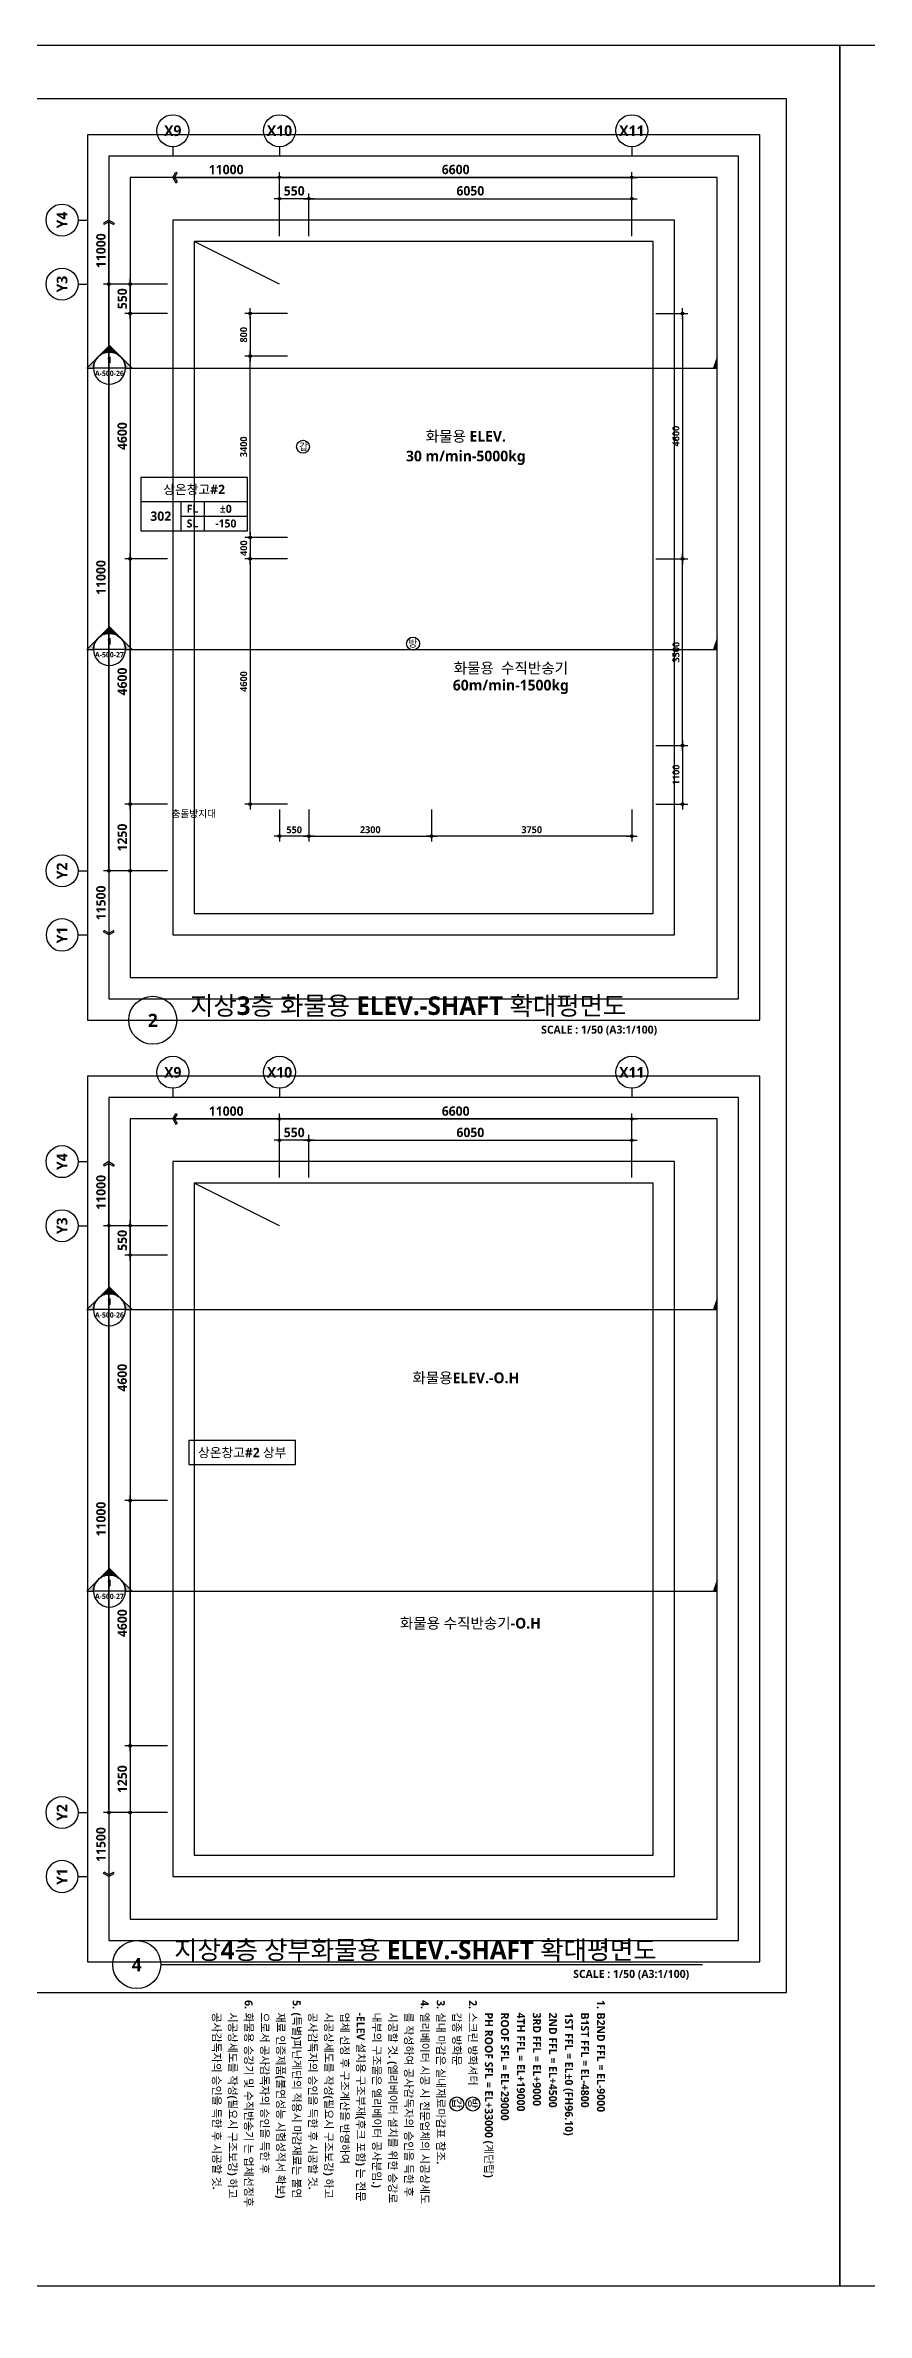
# Model space of a CAD drawing. Header units: millimetres. Extents: x -12482 to 126000, y 0 to 220200.
# Drawn here: x 14812 to 30200, y 177700 to 220200 of the extents above; entities that cross this region are included whole.
import ezdxf
from ezdxf.enums import TextEntityAlignment as Align

# ---------------------------------------------------------------- set-up
doc = ezdxf.new("R2010")
doc.units = ezdxf.units.MM
doc.header["$LTSCALE"] = 60
doc.linetypes.add('CEN', pattern=[62, 60, -1, 0, -1])
doc.layers.get('Defpoints').update_dxf_attribs({"color": 153})
for name, color, linetype in [('A-ANNO-DIM', 4, 'Continuous'), ('A-ANNO-GRA1', 7, 'Continuous'), ('A-ANNO-LEAD', 4, 'Continuous'), ('A-ANNO-NOTE', 7, 'Continuous'), ('A-ANNO-SYMB', 7, 'Continuous'), ('A-ANNO-TEXT1', 7, 'Continuous'), ('A-ANNO-TEXT2', 3, 'Continuous'), ('A-ANNO-TITL', 7, 'Continuous'), ('A-ST-AXIS-BUB', 7, 'Continuous'), ('A-ST-AXIS-DIM', 7, 'Continuous'), ('AA-MKXS', 3, 'Continuous'), ('AA-MKXX', 3, 'Continuous'), ('AA-XXXX-TXT1', 2, 'Continuous')]:
    doc.layers.add(name, color=color, linetype=linetype)
for name, color, linetype, plot in [('Defpoint', 161, 'Continuous', False), ('G(그리드1)', 185, 'Continuous', False), ('G(그리드2)', 235, 'Continuous', False)]:
    doc.layers.add(name, color=color, linetype=linetype, plot=plot)
doc.styles.add('2020음성 1차', font='NanumGothicBold.ttf')
doc.styles.add('SAMOO', font='romans.shx', dxfattribs={"bigfont": 'whgtxt.shx'})
doc.styles.add('SH_나눔', font='')
doc.styles.add('SH_대대리576', font='')
doc.styles.add('SH_진천_나눔', font='')
doc.styles.get('SH_나눔').set_extended_font_data('NanumGothic', bold=True)
doc.styles.get('SH_대대리576').set_extended_font_data('NanumGothic', bold=True)
doc.styles.get('SH_진천_나눔').set_extended_font_data('NanumGothic', bold=True)
doc.dimstyles.new('SHP 50', dxfattribs={"dimscale": 50, "dimtxt": 3.5, "dimasz": 1, "dimexe": 2, "dimexo": 2, "dimgap": 1, "dimtad": 1, "dimdec": 0, "dimzin": 0, "dimdsep": 46, "dimtxsty": 'SH_진천_나눔', "dimblk": 'DIMDOT', "dimcen": 0.09, "dimclrd": 256, "dimclre": 256, "dimclrt": 3, "dimadec": 0, "dimazin": 1, "dimtfac": 1, "dimtdec": 0, "dimtix": 1, "dimtmove": 2, "dimatfit": 0, "dimldrblk": 'DIMDOT', "dimfxl": 1, "dimtolj": 1, "dimtzin": 0, "dimlwd": -1, "dimlwe": -1, "dimarcsym": 0})
doc.dimstyles.new('SHP 50내부', dxfattribs={"dimscale": 50, "dimtxt": 2.6, "dimasz": 1, "dimexe": 2, "dimexo": 2, "dimgap": 1, "dimtad": 1, "dimdec": 0, "dimzin": 0, "dimdsep": 46, "dimtxsty": '2020음성 1차', "dimblk": 'DIMDOT', "dimcen": 0.09, "dimclrd": 256, "dimclre": 256, "dimclrt": 3, "dimadec": 0, "dimazin": 1, "dimtfac": 1, "dimtdec": 0, "dimtix": 1, "dimtmove": 2, "dimatfit": 0, "dimldrblk": 'DIMDOT', "dimfxl": 1, "dimtolj": 1, "dimtzin": 0, "dimlwd": -1, "dimlwe": -1, "dimarcsym": 0})

# ---------------------------------------------------------------- blocks, each defined once
blk = doc.blocks.new('*U13436')
at = {"layer": 'A-ANNO-TITL'}
blk.add_line((0, 0), (10150, 0), dxfattribs=at)
blk.add_circle((-450, 0), 450, dxfattribs=at)
at = {"layer": 'AA-XXXX-TXT1', "style": 'SH_진천_나눔'}
blk.add_attdef('DWG.TITLE', (250, 100), '', height=350, dxfattribs=at)
at = {"layer": 'AA-XXXX-TXT1', "color": 7, "style": 'SH_진천_나눔'}
blk.add_attdef('NO1', text='', height=300, dxfattribs=at).set_placement((-450, 0), align=Align.MIDDLE)
at = {"layer": 'AA-XXXX-TXT1', "style": 'SH_진천_나눔'}
blk.add_attdef('SCALE', text='', height=150, dxfattribs=at).set_placement((9900, -100), align=Align.TOP_RIGHT)
blk = doc.blocks.new('*U13435')
at = {"layer": 'A-ANNO-TITL'}
blk.add_line((0, 0), (9250, 0), dxfattribs=at)
blk.add_circle((-450, 0), 450, dxfattribs=at)
at = {"layer": 'AA-XXXX-TXT1', "style": 'SH_진천_나눔'}
blk.add_attdef('DWG.TITLE', (250, 100), '', height=350, dxfattribs=at)
at = {"layer": 'AA-XXXX-TXT1', "color": 7, "style": 'SH_진천_나눔'}
blk.add_attdef('NO1', text='', height=300, dxfattribs=at).set_placement((-450, 0), align=Align.MIDDLE)
at = {"layer": 'AA-XXXX-TXT1', "style": 'SH_진천_나눔'}
blk.add_attdef('SCALE', text='', height=150, dxfattribs=at).set_placement((9000, -100), align=Align.TOP_RIGHT)
blk = doc.blocks.new('DIMDOT')
at = {"color": 0}
blk.add_line((-2, 0), (2, 0), dxfattribs=at)
for radius in [0.5, 0.25]:
    blk.add_circle((0, 0), radius, dxfattribs=at)
blk = doc.blocks.new('*D17315')
at = {"layer": 'A-ST-AXIS-DIM'}
for p, q in [((19200, 216625), (19200, 217825)), ((19250, 217725), (25750, 217725)), ((25800, 216625), (25800, 217825))]:
    blk.add_line(p, q, dxfattribs=at)
at = {"layer": 'Defpoints', "color": 0}
for p in [(25800, 217725), (19200, 216525), (25800, 216525)]:
    blk.add_point(p, dxfattribs=at)
at = {"layer": 'A-ST-AXIS-DIM', "linetype": 'ByBlock', "xscale": 50, "yscale": 50, "zscale": 50, "rotation": 180}
blk.add_blockref('DIMDOT', (19200, 217725), dxfattribs=at)
at = {"layer": 'A-ST-AXIS-DIM', "linetype": 'ByBlock', "xscale": 50, "yscale": 50, "zscale": 50}
blk.add_blockref('DIMDOT', (25800, 217725), dxfattribs=at)
at = {"layer": 'A-ST-AXIS-DIM', "color": 3, "insert": (22500, 217872), "char_height": 175, "attachment_point": 5, "style": 'SH_진천_나눔'}
blk.add_mtext('\\A1;6600', dxfattribs=at)
blk = doc.blocks.new('A-ST-AXIS-BUB-1')
at = {"layer": 'A-ST-AXIS-BUB'}
blk.add_line((0, 350), (0, 0), dxfattribs=at)
blk.add_circle((0, 950), 600, dxfattribs=at)
blk = doc.blocks.new('arrow1')
at = {"color": 0}
for p, q in [((0, 0), (0.29, 0.5)), ((0, 0), (0.29, -0.5)), ((0.16, 0), (0.41, 0.43)), ((0.16, 0), (0.41, -0.43)), ((0.29, 0.5), (0.41, 0.43)), ((0.29, -0.5), (0.41, -0.43))]:
    blk.add_line(p, q, dxfattribs=at)
blk = doc.blocks.new('*D17316')
at = {"layer": 'A-ST-AXIS-DIM'}
for p, q in [((17100, 215725), (15900, 215725)), ((16000, 204775), (16000, 215675)), ((17100, 204725), (15900, 204725))]:
    blk.add_line(p, q, dxfattribs=at)
at = {"layer": 'Defpoints', "color": 0}
for p in [(16000, 215725), (17200, 215725), (17200, 204725)]:
    blk.add_point(p, dxfattribs=at)
at = {"layer": 'A-ST-AXIS-DIM', "linetype": 'ByBlock', "xscale": 50, "yscale": 50, "zscale": 50}
for p, rotation in [((16000, 215725), 90), ((16000, 204725), 270)]:
    blk.add_blockref('DIMDOT', p, dxfattribs=dict(at, rotation=rotation))
at = {"layer": 'A-ST-AXIS-DIM', "color": 3, "insert": (15854, 210225), "char_height": 175, "attachment_point": 5, "rotation": 90, "style": 'SH_진천_나눔'}
blk.add_mtext('\\A1;11000', dxfattribs=at)
blk = doc.blocks.new('*D17317')
at = {"layer": 'A-ST-AXIS-DIM'}
for p, q in [((17100, 215175), (16300, 215175)), ((16400, 215125), (16400, 210625)), ((17100, 210575), (16300, 210575))]:
    blk.add_line(p, q, dxfattribs=at)
at = {"layer": 'Defpoints', "color": 0}
for p in [(17200, 215175), (16400, 210575), (17200, 210575)]:
    blk.add_point(p, dxfattribs=at)
at = {"layer": 'A-ST-AXIS-DIM', "linetype": 'ByBlock', "xscale": 50, "yscale": 50, "zscale": 50}
for p, rotation in [((16400, 215175), 90), ((16400, 210575), 270)]:
    blk.add_blockref('DIMDOT', p, dxfattribs=dict(at, rotation=rotation))
at = {"layer": 'A-ST-AXIS-DIM', "color": 3, "insert": (16253, 212875), "char_height": 175, "attachment_point": 5, "rotation": 90, "style": 'SH_진천_나눔'}
blk.add_mtext('\\A1;4600', dxfattribs=at)
blk = doc.blocks.new('*D17318')
at = {"layer": 'A-ST-AXIS-DIM'}
for p, q in [((17100, 210575), (16300, 210575)), ((16400, 206025), (16400, 210525)), ((17100, 205975), (16300, 205975))]:
    blk.add_line(p, q, dxfattribs=at)
at = {"layer": 'Defpoints', "color": 0}
for p in [(16400, 210575), (17200, 210575), (17200, 205975)]:
    blk.add_point(p, dxfattribs=at)
at = {"layer": 'A-ST-AXIS-DIM', "linetype": 'ByBlock', "xscale": 50, "yscale": 50, "zscale": 50}
for p, rotation in [((16400, 210575), 90), ((16400, 205975), 270)]:
    blk.add_blockref('DIMDOT', p, dxfattribs=dict(at, rotation=rotation))
at = {"layer": 'A-ST-AXIS-DIM', "color": 3, "insert": (16253, 208275), "char_height": 175, "attachment_point": 5, "rotation": 90, "style": 'SH_진천_나눔'}
blk.add_mtext('\\A1;4600', dxfattribs=at)
blk = doc.blocks.new('*D17319')
at = {"layer": 'A-ST-AXIS-DIM'}
for p, q in [((17100, 205975), (16300, 205975)), ((16400, 205925), (16400, 204775)), ((17100, 204725), (16300, 204725))]:
    blk.add_line(p, q, dxfattribs=at)
at = {"layer": 'Defpoints', "color": 0}
for p in [(17200, 205975), (16400, 204725), (17200, 204725)]:
    blk.add_point(p, dxfattribs=at)
at = {"layer": 'A-ST-AXIS-DIM', "linetype": 'ByBlock', "xscale": 50, "yscale": 50, "zscale": 50}
for p, rotation in [((16400, 205975), 90), ((16400, 204725), 270)]:
    blk.add_blockref('DIMDOT', p, dxfattribs=dict(at, rotation=rotation))
at = {"layer": 'A-ST-AXIS-DIM', "color": 3, "insert": (16254, 205350), "char_height": 175, "attachment_point": 5, "rotation": 90, "style": 'SH_진천_나눔'}
blk.add_mtext('\\A1;1250', dxfattribs=at)
blk = doc.blocks.new('*D17320')
at = {"layer": 'A-ST-AXIS-DIM'}
for p, q in [((17100, 215725), (16300, 215725)), ((16400, 215225), (16400, 215675)), ((17100, 215175), (16300, 215175))]:
    blk.add_line(p, q, dxfattribs=at)
at = {"layer": 'Defpoints', "color": 0}
for p in [(16400, 215725), (17200, 215725), (17200, 215175)]:
    blk.add_point(p, dxfattribs=at)
at = {"layer": 'A-ST-AXIS-DIM', "linetype": 'ByBlock', "xscale": 50, "yscale": 50, "zscale": 50}
for p, rotation in [((16400, 215725), 90), ((16400, 215175), 270)]:
    blk.add_blockref('DIMDOT', p, dxfattribs=dict(at, rotation=rotation))
at = {"layer": 'A-ST-AXIS-DIM', "color": 3, "insert": (16254, 215450), "char_height": 175, "attachment_point": 5, "rotation": 90, "style": 'SH_진천_나눔'}
blk.add_mtext('\\A1;550', dxfattribs=at)
blk = doc.blocks.new('*D17321')
at = {"layer": 'A-ANNO-DIM'}
for p, q in [((19350, 214375), (18550, 214375)), ((18650, 211025), (18650, 214325)), ((19350, 210975), (18550, 210975))]:
    blk.add_line(p, q, dxfattribs=at)
at = {"layer": 'Defpoints', "color": 0}
for p in [(18650, 214375), (19450, 214375), (19450, 210975)]:
    blk.add_point(p, dxfattribs=at)
at = {"layer": 'A-ANNO-DIM', "linetype": 'ByBlock', "xscale": 50, "yscale": 50, "zscale": 50}
for p, rotation in [((18650, 214375), 90), ((18650, 210975), 270)]:
    blk.add_blockref('DIMDOT', p, dxfattribs=dict(at, rotation=rotation))
at = {"layer": 'A-ANNO-DIM', "color": 3, "insert": (18528, 212675), "char_height": 130, "attachment_point": 5, "rotation": 90, "style": '2020음성 1차'}
blk.add_mtext('\\A1;3400', dxfattribs=at)
blk = doc.blocks.new('*D17322')
at = {"layer": 'A-ANNO-DIM'}
for p, q in [((19350, 210975), (18550, 210975)), ((18650, 211025), (18650, 211075)), ((18650, 210975), (18650, 210575)), ((19350, 210575), (18550, 210575)), ((18650, 210525), (18650, 210475))]:
    blk.add_line(p, q, dxfattribs=at)
at = {"layer": 'Defpoints', "color": 0}
for p in [(19450, 210975), (18650, 210575), (19450, 210575)]:
    blk.add_point(p, dxfattribs=at)
at = {"layer": 'A-ANNO-DIM', "linetype": 'ByBlock', "xscale": 50, "yscale": 50, "zscale": 50}
for p, rotation in [((18650, 210975), 270), ((18650, 210575), 90)]:
    blk.add_blockref('DIMDOT', p, dxfattribs=dict(at, rotation=rotation))
at = {"layer": 'A-ANNO-DIM', "color": 3, "insert": (18529, 210775), "char_height": 130, "attachment_point": 5, "rotation": 90, "style": '2020음성 1차'}
blk.add_mtext('\\A1;400', dxfattribs=at)
blk = doc.blocks.new('*D17323')
at = {"layer": 'A-ANNO-DIM'}
for p, q in [((19350, 210575), (18550, 210575)), ((18650, 210525), (18650, 206025)), ((19350, 205975), (18550, 205975))]:
    blk.add_line(p, q, dxfattribs=at)
at = {"layer": 'Defpoints', "color": 0}
for p in [(19450, 210575), (18650, 205975), (19450, 205975)]:
    blk.add_point(p, dxfattribs=at)
at = {"layer": 'A-ANNO-DIM', "linetype": 'ByBlock', "xscale": 50, "yscale": 50, "zscale": 50}
for p, rotation in [((18650, 210575), 90), ((18650, 205975), 270)]:
    blk.add_blockref('DIMDOT', p, dxfattribs=dict(at, rotation=rotation))
at = {"layer": 'A-ANNO-DIM', "color": 3, "insert": (18528, 208275), "char_height": 130, "attachment_point": 5, "rotation": 90, "style": '2020음성 1차'}
blk.add_mtext('\\A1;4600', dxfattribs=at)
blk = doc.blocks.new('*D17325')
at = {"layer": 'A-ANNO-DIM'}
for p, q in [((19350, 215175), (18550, 215175)), ((18650, 215125), (18650, 214425)), ((19350, 214375), (18550, 214375))]:
    blk.add_line(p, q, dxfattribs=at)
at = {"layer": 'Defpoints', "color": 0}
for p in [(19450, 215175), (18650, 214375), (19450, 214375)]:
    blk.add_point(p, dxfattribs=at)
at = {"layer": 'A-ANNO-DIM', "linetype": 'ByBlock', "xscale": 50, "yscale": 50, "zscale": 50}
for p, rotation in [((18650, 215175), 90), ((18650, 214375), 270)]:
    blk.add_blockref('DIMDOT', p, dxfattribs=dict(at, rotation=rotation))
at = {"layer": 'A-ANNO-DIM', "color": 3, "insert": (18528, 214775), "char_height": 130, "attachment_point": 5, "rotation": 90, "style": '2020음성 1차'}
blk.add_mtext('\\A1;800', dxfattribs=at)
blk = doc.blocks.new('갑종 TEXT100')
at = {"layer": 'A-ANNO-SYMB'}
blk.add_circle((0, 0), 243, dxfattribs=at)
at = {"layer": 'A-ANNO-TITL', "style": '2020음성 1차'}
blk.add_text('갑 ', height=266.7, dxfattribs=at).set_placement((67, 0), align=Align.MIDDLE_CENTER)
blk = doc.blocks.new('*D17339')
at = {"layer": 'A-ST-AXIS-DIM'}
for p, q in [((19200, 198975), (19200, 200175)), ((25800, 198975), (25800, 200175)), ((19250, 200075), (25750, 200075))]:
    blk.add_line(p, q, dxfattribs=at)
at = {"layer": 'Defpoints', "color": 0}
for p in [(25800, 200075), (19200, 198875), (25800, 198875)]:
    blk.add_point(p, dxfattribs=at)
at = {"layer": 'A-ST-AXIS-DIM', "linetype": 'ByBlock', "xscale": 50, "yscale": 50, "zscale": 50, "rotation": 180}
blk.add_blockref('DIMDOT', (19200, 200075), dxfattribs=at)
at = {"layer": 'A-ST-AXIS-DIM', "linetype": 'ByBlock', "xscale": 50, "yscale": 50, "zscale": 50}
blk.add_blockref('DIMDOT', (25800, 200075), dxfattribs=at)
at = {"layer": 'A-ST-AXIS-DIM', "color": 3, "insert": (22500, 200222), "char_height": 175, "attachment_point": 5, "style": 'SH_진천_나눔'}
blk.add_mtext('\\A1;6600', dxfattribs=at)
blk = doc.blocks.new('*D17340')
at = {"layer": 'A-ST-AXIS-DIM'}
for p, q in [((17100, 198075), (15900, 198075)), ((16000, 187125), (16000, 198025)), ((17100, 187075), (15900, 187075))]:
    blk.add_line(p, q, dxfattribs=at)
at = {"layer": 'Defpoints', "color": 0}
for p in [(16000, 198075), (17200, 198075), (17200, 187075)]:
    blk.add_point(p, dxfattribs=at)
at = {"layer": 'A-ST-AXIS-DIM', "linetype": 'ByBlock', "xscale": 50, "yscale": 50, "zscale": 50}
for p, rotation in [((16000, 198075), 90), ((16000, 187075), 270)]:
    blk.add_blockref('DIMDOT', p, dxfattribs=dict(at, rotation=rotation))
at = {"layer": 'A-ST-AXIS-DIM', "color": 3, "insert": (15854, 192575), "char_height": 175, "attachment_point": 5, "rotation": 90, "style": 'SH_진천_나눔'}
blk.add_mtext('\\A1;11000', dxfattribs=at)
blk = doc.blocks.new('*D17341')
at = {"layer": 'A-ST-AXIS-DIM'}
for p, q in [((17100, 197525), (16300, 197525)), ((16400, 197475), (16400, 192975)), ((17100, 192925), (16300, 192925))]:
    blk.add_line(p, q, dxfattribs=at)
at = {"layer": 'Defpoints', "color": 0}
for p in [(17200, 197525), (16400, 192925), (17200, 192925)]:
    blk.add_point(p, dxfattribs=at)
at = {"layer": 'A-ST-AXIS-DIM', "linetype": 'ByBlock', "xscale": 50, "yscale": 50, "zscale": 50}
for p, rotation in [((16400, 197525), 90), ((16400, 192925), 270)]:
    blk.add_blockref('DIMDOT', p, dxfattribs=dict(at, rotation=rotation))
at = {"layer": 'A-ST-AXIS-DIM', "color": 3, "insert": (16253, 195225), "char_height": 175, "attachment_point": 5, "rotation": 90, "style": 'SH_진천_나눔'}
blk.add_mtext('\\A1;4600', dxfattribs=at)
blk = doc.blocks.new('*D17342')
at = {"layer": 'A-ST-AXIS-DIM'}
for p, q in [((17100, 192925), (16300, 192925)), ((16400, 188375), (16400, 192875)), ((17100, 188325), (16300, 188325))]:
    blk.add_line(p, q, dxfattribs=at)
at = {"layer": 'Defpoints', "color": 0}
for p in [(16400, 192925), (17200, 192925), (17200, 188325)]:
    blk.add_point(p, dxfattribs=at)
at = {"layer": 'A-ST-AXIS-DIM', "linetype": 'ByBlock', "xscale": 50, "yscale": 50, "zscale": 50}
for p, rotation in [((16400, 192925), 90), ((16400, 188325), 270)]:
    blk.add_blockref('DIMDOT', p, dxfattribs=dict(at, rotation=rotation))
at = {"layer": 'A-ST-AXIS-DIM', "color": 3, "insert": (16253, 190625), "char_height": 175, "attachment_point": 5, "rotation": 90, "style": 'SH_진천_나눔'}
blk.add_mtext('\\A1;4600', dxfattribs=at)
blk = doc.blocks.new('*D17343')
at = {"layer": 'A-ST-AXIS-DIM'}
for p, q in [((17100, 188325), (16300, 188325)), ((16400, 188275), (16400, 187125)), ((17100, 187075), (16300, 187075))]:
    blk.add_line(p, q, dxfattribs=at)
at = {"layer": 'Defpoints', "color": 0}
for p in [(17200, 188325), (16400, 187075), (17200, 187075)]:
    blk.add_point(p, dxfattribs=at)
at = {"layer": 'A-ST-AXIS-DIM', "linetype": 'ByBlock', "xscale": 50, "yscale": 50, "zscale": 50}
for p, rotation in [((16400, 188325), 90), ((16400, 187075), 270)]:
    blk.add_blockref('DIMDOT', p, dxfattribs=dict(at, rotation=rotation))
at = {"layer": 'A-ST-AXIS-DIM', "color": 3, "insert": (16254, 187700), "char_height": 175, "attachment_point": 5, "rotation": 90, "style": 'SH_진천_나눔'}
blk.add_mtext('\\A1;1250', dxfattribs=at)
blk = doc.blocks.new('*D17344')
at = {"layer": 'A-ST-AXIS-DIM'}
for p, q in [((17100, 198075), (16300, 198075)), ((16400, 197575), (16400, 198025)), ((17100, 197525), (16300, 197525))]:
    blk.add_line(p, q, dxfattribs=at)
at = {"layer": 'Defpoints', "color": 0}
for p in [(16400, 198075), (17200, 198075), (17200, 197525)]:
    blk.add_point(p, dxfattribs=at)
at = {"layer": 'A-ST-AXIS-DIM', "linetype": 'ByBlock', "xscale": 50, "yscale": 50, "zscale": 50}
for p, rotation in [((16400, 198075), 90), ((16400, 197525), 270)]:
    blk.add_blockref('DIMDOT', p, dxfattribs=dict(at, rotation=rotation))
at = {"layer": 'A-ST-AXIS-DIM', "color": 3, "insert": (16254, 197800), "char_height": 175, "attachment_point": 5, "rotation": 90, "style": 'SH_진천_나눔'}
blk.add_mtext('\\A1;550', dxfattribs=at)
blk = doc.blocks.new('*D17345')
at = {"layer": 'A-ST-AXIS-DIM'}
for p, q in [((19750, 216625), (19750, 217425)), ((19800, 217325), (25750, 217325)), ((25800, 216625), (25800, 217425))]:
    blk.add_line(p, q, dxfattribs=at)
at = {"layer": 'Defpoints', "color": 0}
for p in [(25800, 217325), (19750, 216525), (25800, 216525)]:
    blk.add_point(p, dxfattribs=at)
at = {"layer": 'A-ST-AXIS-DIM', "linetype": 'ByBlock', "xscale": 50, "yscale": 50, "zscale": 50, "rotation": 180}
blk.add_blockref('DIMDOT', (19750, 217325), dxfattribs=at)
at = {"layer": 'A-ST-AXIS-DIM', "linetype": 'ByBlock', "xscale": 50, "yscale": 50, "zscale": 50}
blk.add_blockref('DIMDOT', (25800, 217325), dxfattribs=at)
at = {"layer": 'A-ST-AXIS-DIM', "color": 3, "insert": (22775, 217472), "char_height": 175, "attachment_point": 5, "style": 'SH_진천_나눔'}
blk.add_mtext('\\A1;6050', dxfattribs=at)
blk = doc.blocks.new('*D17346')
at = {"layer": 'A-ST-AXIS-DIM'}
for p, q in [((19200, 216625), (19200, 217425)), ((19700, 217325), (19250, 217325)), ((19750, 216625), (19750, 217425))]:
    blk.add_line(p, q, dxfattribs=at)
at = {"layer": 'Defpoints', "color": 0}
for p in [(19200, 217325), (19200, 216525), (19750, 216525)]:
    blk.add_point(p, dxfattribs=at)
at = {"layer": 'A-ST-AXIS-DIM', "linetype": 'ByBlock', "xscale": 50, "yscale": 50, "zscale": 50, "rotation": 180}
blk.add_blockref('DIMDOT', (19200, 217325), dxfattribs=at)
at = {"layer": 'A-ST-AXIS-DIM', "linetype": 'ByBlock', "xscale": 50, "yscale": 50, "zscale": 50}
blk.add_blockref('DIMDOT', (19750, 217325), dxfattribs=at)
at = {"layer": 'A-ST-AXIS-DIM', "color": 3, "insert": (19475, 217471), "char_height": 175, "attachment_point": 5, "style": 'SH_진천_나눔'}
blk.add_mtext('\\A1;550', dxfattribs=at)
blk = doc.blocks.new('*D17349')
at = {"layer": 'A-ST-AXIS-DIM'}
for p, q in [((19750, 198975), (19750, 199775)), ((25800, 198975), (25800, 199775)), ((19800, 199675), (25750, 199675))]:
    blk.add_line(p, q, dxfattribs=at)
at = {"layer": 'Defpoints', "color": 0}
for p in [(25800, 199675), (19750, 198875), (25800, 198875)]:
    blk.add_point(p, dxfattribs=at)
at = {"layer": 'A-ST-AXIS-DIM', "linetype": 'ByBlock', "xscale": 50, "yscale": 50, "zscale": 50, "rotation": 180}
blk.add_blockref('DIMDOT', (19750, 199675), dxfattribs=at)
at = {"layer": 'A-ST-AXIS-DIM', "linetype": 'ByBlock', "xscale": 50, "yscale": 50, "zscale": 50}
blk.add_blockref('DIMDOT', (25800, 199675), dxfattribs=at)
at = {"layer": 'A-ST-AXIS-DIM', "color": 3, "insert": (22775, 199822), "char_height": 175, "attachment_point": 5, "style": 'SH_진천_나눔'}
blk.add_mtext('\\A1;6050', dxfattribs=at)
blk = doc.blocks.new('*D17350')
at = {"layer": 'A-ST-AXIS-DIM'}
for p, q in [((19200, 198975), (19200, 199775)), ((19750, 198975), (19750, 199775)), ((19700, 199675), (19250, 199675))]:
    blk.add_line(p, q, dxfattribs=at)
at = {"layer": 'Defpoints', "color": 0}
for p in [(19200, 199675), (19200, 198875), (19750, 198875)]:
    blk.add_point(p, dxfattribs=at)
at = {"layer": 'A-ST-AXIS-DIM', "linetype": 'ByBlock', "xscale": 50, "yscale": 50, "zscale": 50, "rotation": 180}
blk.add_blockref('DIMDOT', (19200, 199675), dxfattribs=at)
at = {"layer": 'A-ST-AXIS-DIM', "linetype": 'ByBlock', "xscale": 50, "yscale": 50, "zscale": 50}
blk.add_blockref('DIMDOT', (19750, 199675), dxfattribs=at)
at = {"layer": 'A-ST-AXIS-DIM', "color": 3, "insert": (19475, 199821), "char_height": 175, "attachment_point": 5, "style": 'SH_진천_나눔'}
blk.add_mtext('\\A1;550', dxfattribs=at)
blk = doc.blocks.new('G$C9D92D8A7')
at = {"layer": 'A-ANNO-GRA1'}
for p, q in [((0, 11), (40, 11)), ((15, 11), (15, 0)), ((23.75, 11), (23.75, 0)), ((15, 5.5), (40, 5.5))]:
    blk.add_line(p, q, dxfattribs=at)
blk.add_lwpolyline([(0, 20), (0, 0), (40, 0), (40, 20)], close=True, dxfattribs=at)
at = {"style": '2020음성 1차'}
for tag, height, p in [('실명', 3.5, (20, 15.5)), ('마감레벨', 3, (31.875, 8.25)), ('실번호', 3.5, (7.5, 5.5)), ('구조레벨', 3, (31.875, 2.75))]:
    blk.add_attdef(tag, text='', height=height, dxfattribs=at).set_placement(p, align=Align.MIDDLE_CENTER)
at = {"layer": 'A-ANNO-TEXT1', "style": 'SH_나눔'}
for s, p in [('FL', (19.375, 8.25)), ('SL', (19.375, 2.75))]:
    blk.add_text(s, height=3, dxfattribs=at).set_placement(p, align=Align.MIDDLE)
blk = doc.blocks.new('방화스크린 TEXT100')
at = {"layer": 'A-ANNO-SYMB'}
blk.add_circle((0, 0), 243, dxfattribs=at)
at = {"layer": 'A-ANNO-TITL', "style": '2020음성 1차'}
blk.add_text('방', height=267, dxfattribs=at).set_placement((-7, 7), align=Align.MIDDLE_CENTER)
blk = doc.blocks.new('*D22135')
at = {"layer": 'A-ANNO-DIM'}
for p, q in [((26250, 215175), (26850, 215175)), ((26750, 215125), (26750, 210625)), ((26250, 210575), (26850, 210575))]:
    blk.add_line(p, q, dxfattribs=at)
at = {"layer": 'Defpoints', "color": 0}
for p in [(26150, 215175), (26150, 210575), (26750, 210575)]:
    blk.add_point(p, dxfattribs=at)
at = {"layer": 'A-ANNO-DIM', "linetype": 'ByBlock', "xscale": 50, "yscale": 50, "zscale": 50}
for p, rotation in [((26750, 215175), 90), ((26750, 210575), 270)]:
    blk.add_blockref('DIMDOT', p, dxfattribs=dict(at, rotation=rotation))
at = {"layer": 'A-ANNO-DIM', "color": 3, "insert": (26628, 212875), "char_height": 130, "attachment_point": 5, "rotation": 90, "style": '2020음성 1차'}
blk.add_mtext('\\A1;4600', dxfattribs=at)
blk = doc.blocks.new('*D22136')
at = {"layer": 'A-ANNO-DIM'}
for p, q in [((26250, 210575), (26850, 210575)), ((26750, 207125), (26750, 210525)), ((26250, 207075), (26850, 207075))]:
    blk.add_line(p, q, dxfattribs=at)
at = {"layer": 'Defpoints', "color": 0}
for p in [(26150, 210575), (26750, 210575), (26150, 207075)]:
    blk.add_point(p, dxfattribs=at)
at = {"layer": 'A-ANNO-DIM', "linetype": 'ByBlock', "xscale": 50, "yscale": 50, "zscale": 50}
for p, rotation in [((26750, 210575), 90), ((26750, 207075), 270)]:
    blk.add_blockref('DIMDOT', p, dxfattribs=dict(at, rotation=rotation))
at = {"layer": 'A-ANNO-DIM', "color": 3, "insert": (26628, 208825), "char_height": 130, "attachment_point": 5, "rotation": 90, "style": '2020음성 1차'}
blk.add_mtext('\\A1;3500', dxfattribs=at)
blk = doc.blocks.new('*U22870')
at = {"layer": 'AA-MKXX'}
blk.add_hatch(color=256, dxfattribs=at).paths.add_polyline_path([(34162, 600), (33952, 0), (34162, 0)])
at = {"layer": 'AA-MKXX', "linetype": 'CEN', "ltscale": 300}
blk.add_line((900, 0), (34162, 0), dxfattribs=at)
at = {"layer": 'AA-MKXX'}
blk.add_lwpolyline([(34162, 0), (34162, 600), (33952, 0)], close=True, dxfattribs=at)
blk = doc.blocks.new('*U15083')
at = {"layer": 'AA-MKXS'}
h = blk.add_hatch(color=3, dxfattribs=at)
h.paths.add_polyline_path([(-8.49, 0), (-6, 0, -0.198912), (-4.24, 4.24)])
h.paths.add_polyline_path([(6, 0), (8.49, 0), (4.24, 4.24, -0.198912)])
blk.add_hatch(color=3, dxfattribs=at).paths.add_polyline_path([(0, 8.49), (-4.24, 4.24, -0.414214), (4.24, 4.24)])
at = {"layer": 'AA-MKXS', "color": 3, "linetype": 'Continuous', "ltscale": 5}
blk.add_line((-6, 0), (6, 0), dxfattribs=at)
at = {"layer": 'AA-MKXS', "color": 3}
for points in [[(-4.24, 4.24, 0.198912), (-6, 0), (-8.49, 0)], [(4.24, 4.24, 0.414214), (-4.24, 4.24), (0, 8.49)], [(8.49, 0), (6, 0, 0.198912), (4.24, 4.24)]]:
    blk.add_lwpolyline(points, format="xyb", close=True, dxfattribs=at)
at = {"layer": 'AA-MKXS', "color": 3, "linetype": 'Continuous', "ltscale": 5}
blk.add_circle((0, 0), 6, dxfattribs=at)
at = {"layer": 'AA-MKXS', "style": 'SAMOO', "width": 0.85}
blk.add_attdef('ViewNUM', text='', height=2.5, dxfattribs=at).set_placement((0, 1), align=Align.BOTTOM_CENTER)
blk.add_attdef('SheetNUM', text='', height=2.5, dxfattribs=at).set_placement((0, -1), align=Align.TOP_CENTER)
blk = doc.blocks.new('G$C3CD03619')
at = {"layer": 'A-ANNO-GRA1'}
for centre in [(11731, 11592), (11731, 9792)]:
    blk.add_circle(centre, 792, dxfattribs=at)
at = {"layer": 'A-ANNO-NOTE', "style": 'SH_대대리576'}
for s, p in [('갑', (11108, 9342)), ('방', (11108, 11142))]:
    blk.add_text(s, height=900, dxfattribs=at).set_placement(p)
at = {"layer": 'A-ANNO-TITL', "style": 'SH_대대리576'}
for s, p in [('1.', (547, 25992)), ('2.', (547, 11592)), ('3.', (547, 7992)), ('4.', (547, 6192)), ('5.', (547, -8208)), ('6.', (547, -13608))]:
    blk.add_text(s, height=900, dxfattribs=at).set_placement(p, align=Align.MIDDLE_CENTER)
for s, p in [('B2ND FFL = EL-9000', (1447, 25992)), ('B1ST FFL = EL-4800', (1447, 24192)), ('2ND FFL = EL+4500', (1447, 20592)), ('1ST FFL = EL%%p0 (FH96.10)', (1447, 22392)), ('3RD FFL = EL+9000', (1447, 18792)), ('4TH FFL = EL+19000', (1447, 16992)), ('ROOF SFL = EL+29000', (1447, 15192)), ('PH ROOF SFL = EL+33000 (계단탑)', (1447, 13392)), ('스크린 방화셔터', (1447, 11592)), ('갑종 방화문', (1447, 9792)), ('실내 마감은 실내재료마감표 참조.', (1447, 7992)), ('엘리베이터 시공 시 전문업체의 시공상세도', (1447, 6192)), ('시공할 것. (엘리베이터 설치를 위한 승강로', (1447, 2592)), ('를 작성하여 공사감독자의 승인을 득한 후', (1447, 4392)), ('내부의 구조물은 엘리베이터 공사분임.)', (1447, 792)), ('-ELEV 설치용 구조부재(후크 포함) 는 전문', (1447, -1008)), ('업체 선정 후 구조계산을 반영하여', (1447, -2808)), ('시공상세도를 작성(필요시 구조보강) 하고', (1447, -4608)), ('(특별)피난계단의 적용시 마감재료는 불연', (1447, -8208)), ('공사감독자의 승인을 득한 후 시공할 것.', (1447, -6408)), ('재료 인증제품(불연성능 시험성적서 확보)', (1447, -10008)), ('으로서 공사감독자의 승인을 득한 후', (1447, -11808)), ('화물용 승강기 및 수직반송기 는 업체선정후', (1447, -13608)), ('시공상세도를 작성(필요시 구조보강) 하고', (1447, -15408)), ('공사감독자의 승인을 득한 후 시공할 것.', (1447, -17208))]:
    blk.add_text(s, height=900, dxfattribs=at).set_placement(p, align=Align.MIDDLE_LEFT)
blk = doc.blocks.new('*D24851')
at = {"layer": 'A-ANNO-DIM'}
for p, q in [((26250, 207075), (26850, 207075)), ((26750, 207025), (26750, 206025)), ((26250, 205975), (26850, 205975))]:
    blk.add_line(p, q, dxfattribs=at)
at = {"layer": 'Defpoints', "color": 0}
for p in [(26150, 207075), (26150, 205975), (26750, 205975)]:
    blk.add_point(p, dxfattribs=at)
at = {"layer": 'A-ANNO-DIM', "linetype": 'ByBlock', "xscale": 50, "yscale": 50, "zscale": 50}
for p, rotation in [((26750, 207075), 90), ((26750, 205975), 270)]:
    blk.add_blockref('DIMDOT', p, dxfattribs=dict(at, rotation=rotation))
at = {"layer": 'A-ANNO-DIM', "color": 3, "insert": (26629, 206525), "char_height": 130, "attachment_point": 5, "rotation": 90, "style": '2020음성 1차'}
blk.add_mtext('\\A1;1100', dxfattribs=at)
blk = doc.blocks.new('*D24852')
at = {"layer": 'A-ANNO-DIM'}
for p, q in [((19200, 205875), (19200, 205275)), ((19750, 205875), (19750, 205275)), ((19700, 205375), (19250, 205375))]:
    blk.add_line(p, q, dxfattribs=at)
at = {"layer": 'Defpoints', "color": 0}
for p in [(19200, 205975), (19750, 205975), (19200, 205375)]:
    blk.add_point(p, dxfattribs=at)
at = {"layer": 'A-ANNO-DIM', "linetype": 'ByBlock', "xscale": 50, "yscale": 50, "zscale": 50, "rotation": 180}
blk.add_blockref('DIMDOT', (19200, 205375), dxfattribs=at)
at = {"layer": 'A-ANNO-DIM', "linetype": 'ByBlock', "xscale": 50, "yscale": 50, "zscale": 50}
blk.add_blockref('DIMDOT', (19750, 205375), dxfattribs=at)
at = {"layer": 'A-ANNO-DIM', "color": 3, "insert": (19475, 205496), "char_height": 130, "attachment_point": 5, "style": '2020음성 1차'}
blk.add_mtext('\\A1;550', dxfattribs=at)
blk = doc.blocks.new('*D24853')
at = {"layer": 'A-ANNO-DIM'}
for p, q in [((19750, 205875), (19750, 205275)), ((22050, 205875), (22050, 205275)), ((19800, 205375), (22000, 205375))]:
    blk.add_line(p, q, dxfattribs=at)
at = {"layer": 'Defpoints', "color": 0}
for p in [(19750, 205975), (22050, 205975), (22050, 205375)]:
    blk.add_point(p, dxfattribs=at)
at = {"layer": 'A-ANNO-DIM', "linetype": 'ByBlock', "xscale": 50, "yscale": 50, "zscale": 50, "rotation": 180}
blk.add_blockref('DIMDOT', (19750, 205375), dxfattribs=at)
at = {"layer": 'A-ANNO-DIM', "linetype": 'ByBlock', "xscale": 50, "yscale": 50, "zscale": 50}
blk.add_blockref('DIMDOT', (22050, 205375), dxfattribs=at)
at = {"layer": 'A-ANNO-DIM', "color": 3, "insert": (20900, 205497), "char_height": 130, "attachment_point": 5, "style": '2020음성 1차'}
blk.add_mtext('\\A1;2300', dxfattribs=at)
blk = doc.blocks.new('*D24854')
at = {"layer": 'A-ANNO-DIM'}
for p, q in [((22050, 205875), (22050, 205275)), ((25800, 205875), (25800, 205275)), ((25750, 205375), (22100, 205375))]:
    blk.add_line(p, q, dxfattribs=at)
at = {"layer": 'Defpoints', "color": 0}
for p in [(22050, 205975), (25800, 205975), (22050, 205375)]:
    blk.add_point(p, dxfattribs=at)
at = {"layer": 'A-ANNO-DIM', "linetype": 'ByBlock', "xscale": 50, "yscale": 50, "zscale": 50, "rotation": 180}
blk.add_blockref('DIMDOT', (22050, 205375), dxfattribs=at)
at = {"layer": 'A-ANNO-DIM', "linetype": 'ByBlock', "xscale": 50, "yscale": 50, "zscale": 50}
blk.add_blockref('DIMDOT', (25800, 205375), dxfattribs=at)
at = {"layer": 'A-ANNO-DIM', "color": 3, "insert": (23925, 205497), "char_height": 130, "attachment_point": 5, "style": '2020음성 1차'}
blk.add_mtext('\\A1;3750', dxfattribs=at)

msp = doc.modelspace()

# ---------------------------------------------------------------- linework, layer by layer
at = {"layer": 'A-ANNO-GRA1'}
msp.add_lwpolyline([(17500, 193600), (19500, 193600), (19500, 194050), (17500, 194050)], close=True, dxfattribs=at)
at = {"layer": 'A-ANNO-LEAD'}
msp.add_lwpolyline([(18650, 205275, 0, 33.3, 0), (18600, 205361.6, 0, 0, 0), (18348.4, 205797.5, 0, 0, 0), (18054.5, 205797.5, 0, 0, 0)], format="xyseb", dxfattribs=at)
at = {"layer": 'A-ST-AXIS-DIM'}
for p, q in [((17200, 217725), (19200, 217725)), ((16000, 215775), (16000, 216925)), ((17100, 215725), (15900, 215725)), ((16000, 204725), (16000, 203525)), ((17200, 200075), (19200, 200075)), ((16000, 198125), (16000, 199275)), ((17100, 198075), (15900, 198075)), ((16000, 187075), (16000, 185875))]:
    msp.add_line(p, q, dxfattribs=at)
at = {"layer": 'Defpoint'}
for p, q in [((19200, 215725), (17600, 216525)), ((19200, 198075), (17600, 198875))]:
    msp.add_line(p, q, dxfattribs=at)
msp.add_lwpolyline([(0, 178200), (42000, 178200), (42000, 148500), (0, 148500)], close=True, dxfattribs=at)
at = {"layer": 'Defpoints'}
for points in [[(0, 178200), (29700, 178200), (29700, 220200), (0, 220200)], [(29700, 178200), (59400, 178200), (59400, 220200), (29700, 220200)], [(1000, 183700), (28700, 183700), (28700, 219200), (1000, 219200)]]:
    msp.add_lwpolyline(points, close=True, dxfattribs=at)
at = {"layer": 'G(그리드1)'}
for points in [[(15600, 201925), (28200, 201925), (28200, 218525), (15600, 218525)], [(16000, 202325), (27800, 202325), (27800, 218125), (16000, 218125)], [(16400, 202725), (27400, 202725), (27400, 217725), (16400, 217725)], [(17200, 203525), (26600, 203525), (26600, 216925), (17200, 216925)], [(15600, 184275), (28200, 184275), (28200, 200875), (15600, 200875)], [(16000, 184675), (27800, 184675), (27800, 200475), (16000, 200475)], [(16400, 185075), (27400, 185075), (27400, 200075), (16400, 200075)], [(17200, 185875), (26600, 185875), (26600, 199275), (17200, 199275)]]:
    msp.add_lwpolyline(points, close=True, dxfattribs=at)
at = {"layer": 'G(그리드2)'}
for points in [[(17600, 203925), (26200, 203925), (26200, 216525), (17600, 216525)], [(17600, 186275), (26200, 186275), (26200, 198875), (17600, 198875)]]:
    msp.add_lwpolyline(points, close=True, dxfattribs=at)

# ---------------------------------------------------------------- block references
ref = msp.add_blockref('*U15083', (16012.6, 214150.7), dxfattribs=dict(xscale=-50, yscale=50, zscale=50, rotation=359.9999999999997))
ref.add_attrib('SheetNUM', 'A-500-26', dxfattribs={"layer": 'AA-MKXS', "height": 100, "style": '2020음성 1차', "width": 0.8}).set_placement((16012.6, 214100.7), align=Align.TOP_CENTER)
ref.add_attrib('ViewNUM', '1', dxfattribs={"layer": 'AA-MKXS', "height": 125, "style": '2020음성 1차'}).set_placement((16012.6, 214200.7), align=Align.BOTTOM_CENTER)
for name, p, xscale, yscale, zscale in [('*U22870', (16012.6, 214150.7), 0.3333333333333333, 0.3333333333333333, 0.3333333333333333), ('갑종 TEXT100', (19639.7, 212675), 0.5, 0.5, 0.5), ('방화스크린 TEXT100', (21701.5, 208985.7, 206000), 0.5, 0.5, 0.5), ('*U22870', (16012.6, 208877), 0.3333333333333333, 0.3333333333333333, 0.3333333333333333), ('*U22870', (16012.6, 196500.7), 0.3333333333333333, 0.3333333333333333, 0.3333333333333333), ('*U22870', (16012.6, 191227), 0.3333333333333333, 0.3333333333333333, 0.3333333333333333)]:
    msp.add_blockref(name, p, dxfattribs=dict(xscale=xscale, yscale=yscale, zscale=zscale))
ref = msp.add_blockref('*U15083', (16012.6, 208877), dxfattribs=dict(xscale=-50, yscale=50, zscale=50, rotation=359.9999999999997))
ref.add_attrib('SheetNUM', 'A-500-27', dxfattribs={"layer": 'AA-MKXS', "height": 100, "style": '2020음성 1차', "width": 0.8}).set_placement((16012.6, 208827), align=Align.TOP_CENTER)
ref.add_attrib('ViewNUM', '1', dxfattribs={"layer": 'AA-MKXS', "height": 125, "style": '2020음성 1차'}).set_placement((16012.6, 208927), align=Align.BOTTOM_CENTER)
ref = msp.add_blockref('*U13435', (17275, 201925))
ref.add_attrib('SCALE', 'SCALE : 1/50 (A3:1/100)', dxfattribs={"layer": 'A-ANNO-TITL', "height": 150, "style": 'SH_진천_나눔'}).set_placement((26275, 201825), align=Align.TOP_RIGHT)
ref.add_attrib('DWG.TITLE', '지상3층 화물용 ELEV.-SHAFT 확대평면도', (17525, 202025), dxfattribs={"layer": 'A-ANNO-TITL', "height": 347.908, "style": 'SH_진천_나눔'})
ref.add_attrib('NO1', '2', dxfattribs={"layer": 'A-ANNO-TITL', "color": 7, "height": 250, "style": 'SH_진천_나눔'}).set_placement((16825, 201925), align=Align.MIDDLE)
ref = msp.add_blockref('*U15083', (16012.6, 196500.7), dxfattribs=dict(xscale=-50, yscale=50, zscale=50, rotation=359.9999999999997))
ref.add_attrib('SheetNUM', 'A-500-26', dxfattribs={"layer": 'AA-MKXS', "height": 100, "style": '2020음성 1차', "width": 0.8}).set_placement((16012.6, 196450.7), align=Align.TOP_CENTER)
ref.add_attrib('ViewNUM', '1', dxfattribs={"layer": 'AA-MKXS', "height": 125, "style": '2020음성 1차'}).set_placement((16012.6, 196550.7), align=Align.BOTTOM_CENTER)
ref = msp.add_blockref('*U15083', (16012.6, 191227), dxfattribs=dict(xscale=-50, yscale=50, zscale=50, rotation=359.9999999999997))
ref.add_attrib('SheetNUM', 'A-500-27', dxfattribs={"layer": 'AA-MKXS', "height": 100, "style": '2020음성 1차', "width": 0.8}).set_placement((16012.6, 191177), align=Align.TOP_CENTER)
ref.add_attrib('ViewNUM', '1', dxfattribs={"layer": 'AA-MKXS', "height": 125, "style": '2020음성 1차'}).set_placement((16012.6, 191277), align=Align.BOTTOM_CENTER)
ref = msp.add_blockref('*U13436', (16975, 184225))
ref.add_attrib('SCALE', 'SCALE : 1/50 (A3:1/100)', dxfattribs={"layer": 'A-ANNO-TITL', "height": 150, "style": 'SH_진천_나눔'}).set_placement((26875, 184125), align=Align.TOP_RIGHT)
ref.add_attrib('DWG.TITLE', '지상4층 상부화물용 ELEV.-SHAFT 확대평면도', (17225, 184325), dxfattribs={"layer": 'A-ANNO-TITL', "height": 347.908, "style": 'SH_진천_나눔'})
ref.add_attrib('NO1', '4', dxfattribs={"layer": 'A-ANNO-TITL', "color": 7, "height": 250, "style": 'SH_진천_나눔'}).set_placement((16525, 184225), align=Align.MIDDLE)
at = {"xscale": 0.1666666666666667, "yscale": 0.1666666666666667, "zscale": 0.1666666666666667, "rotation": 270}
msp.add_blockref('G$C3CD03619', (20889.8, 183566.3), dxfattribs=at)
at = {"layer": 'A-ANNO-TEXT1'}
ref = msp.add_blockref('G$C9D92D8A7', (16600, 211100), dxfattribs=dict(at, xscale=50, yscale=50, zscale=50))
ref.add_attrib('실명', '상온창고#2', dxfattribs={"layer": 'A-ANNO-TEXT2', "height": 175, "style": '2020음성 1차'}).set_placement((17600, 211875, 240333.3), align=Align.MIDDLE_CENTER)
ref.add_attrib('실번호', '302', dxfattribs={"layer": 'A-ANNO-TEXT2', "height": 175, "style": '2020음성 1차'}).set_placement((16975, 211375, 240333.3), align=Align.MIDDLE_CENTER)
ref.add_attrib('마감레벨', '%%p0', dxfattribs={"height": 150, "style": '2020음성 1차'}).set_placement((18193.7, 211512.5, 240333.3), align=Align.MIDDLE_CENTER)
ref.add_attrib('구조레벨', '-150', dxfattribs={"height": 150, "style": '2020음성 1차'}).set_placement((18193.7, 211237.5, 240333.3), align=Align.MIDDLE_CENTER)
at = {"layer": 'A-ST-AXIS-BUB', "xscale": 0.5, "yscale": 0.5, "zscale": 0.5}
for p in [(17200, 218125), (19200, 218125), (25800, 218125), (17200, 200475), (19200, 200475), (25800, 200475)]:
    msp.add_blockref('A-ST-AXIS-BUB-1', p, dxfattribs=at)
at = {"layer": 'A-ST-AXIS-BUB', "yscale": 0.5, "zscale": 0.5}
for p, xscale, rotation in [((15600, 216925), 0.5, 90), ((15600, 215725), 0.5, 90), ((15600, 204725), 0.5, 90), ((15600, 203525), -0.5, 89.99999999999899), ((15600, 199275), 0.5, 90), ((15600, 198075), 0.5, 90), ((15600, 187075), 0.5, 90), ((15600, 185875), -0.5, 89.99999999999899)]:
    msp.add_blockref('A-ST-AXIS-BUB-1', p, dxfattribs=dict(at, xscale=xscale, rotation=rotation))
at = {"layer": 'A-ST-AXIS-DIM'}
for name, p, xscale, yscale, zscale, rotation in [('arrow1', (17200, 217725), -200, 200, 200, 179.9999999999861), ('arrow1', (17200, 217725), -200, 200, 200, 179.9999999999861), ('arrow1', (16000, 216925), 200, 200, 200, 270.0000000000144), ('DIMDOT', (16000, 215725), 50, 50, 50, 270), ('arrow1', (16000, 203525), -200, 200, 200, 269.9999999999856), ('arrow1', (17200, 200075), -200, 200, 200, 179.9999999999861), ('arrow1', (17200, 200075), -200, 200, 200, 179.9999999999861), ('arrow1', (16000, 199275), 200, 200, 200, 270.0000000000144), ('DIMDOT', (16000, 198075), 50, 50, 50, 270), ('arrow1', (16000, 185875), -200, 200, 200, 269.9999999999856)]:
    msp.add_blockref(name, p, dxfattribs=dict(at, xscale=xscale, yscale=yscale, zscale=zscale, rotation=rotation))

# ---------------------------------------------------------------- texts
at = {"layer": 'A-ANNO-TEXT1', "style": 'SH_진천_나눔'}
for s, p in [('X9', (17200, 218600)), ('X10', (19200, 218600)), ('X11', (25800, 218600)), ('X9', (17200, 200950)), ('X10', (19200, 200950)), ('X11', (25800, 200950))]:
    msp.add_text(s, height=200, dxfattribs=at).set_placement(p, align=Align.MIDDLE_CENTER)
for s, p in [('Y4', (15125, 216925)), ('Y3', (15125, 215725)), ('Y2', (15125, 204725)), ('Y1', (15125, 203525)), ('Y4', (15125, 199275)), ('Y3', (15125, 198075)), ('Y2', (15125, 187075)), ('Y1', (15125, 185875))]:
    msp.add_text(s, height=200, rotation=90, dxfattribs=at).set_placement(p, align=Align.MIDDLE_CENTER)
at = {"layer": 'A-ANNO-TEXT1', "style": '2020음성 1차'}
for s, p in [('화물용 ELEV.', (22690, 212875)), ('30 m/min-5000kg', (22690, 212475)), ('60m/min-1500kg', (23533.8, 208180)), ('화물용  수직반송기', (23533.8, 208530)), ('화물용ELEV.-O.H', (22690, 195225)), ('화물용 수직반송기-O.H', (22775, 190625))]:
    msp.add_text(s, height=200, dxfattribs=at).set_placement(p, align=Align.MIDDLE)
msp.add_text('충돌방지대', height=133.33, dxfattribs=at).set_placement((17174.5, 205797.5), align=Align.MIDDLE_LEFT)
at = {"layer": 'A-ANNO-TEXT2', "style": 'SH_진천_나눔'}
msp.add_text('상온창고#2 상부', height=175, dxfattribs=at).set_placement((18500, 193825), align=Align.MIDDLE)
at = {"layer": 'A-ST-AXIS-DIM', "color": 3, "char_height": 175, "attachment_point": 5, "style": 'SH_진천_나눔'}
for insert in [(18200, 217871), (18200, 200221)]:
    msp.add_mtext('\\A1;11000', dxfattribs=dict(at, insert=insert))
at = {"layer": 'A-ST-AXIS-DIM', "color": 3, "char_height": 175, "attachment_point": 5, "rotation": 90, "style": 'SH_진천_나눔'}
for s, insert in [('\\A1;11000', (15853.8, 216350)), ('\\A1;11500', (15853.4, 204125)), ('\\A1;11000', (15853.8, 198700)), ('\\A1;11500', (15853.4, 186475))]:
    msp.add_mtext(s, dxfattribs=dict(at, insert=insert))

# ---------------------------------------------------------------- dimensions: what is measured, and where the dimension line sits
at = {"layer": 'A-ANNO-DIM'}
for base, p1, p2, angle, picture, middle in [((18650, 214375), (19450, 215175), (19450, 214375), 270, '*D17325', (18528.3, 214775)), ((26750, 210575, 103000), (26150, 215175, 103000), (26150, 210575, 103000), 270, '*D22135', (26628.3, 212875, 103000)), ((18650, 214375), (19450, 210975), (19450, 214375), 90, '*D17321', (18528.3, 212675)), ((18650, 210575), (19450, 210975), (19450, 210575), 270, '*D17322', (18528.7, 210775)), ((18650, 205975), (19450, 210575), (19450, 205975), 270, '*D17323', (18528.3, 208275)), ((26750, 210575, 103000), (26150, 207075, 103000), (26150, 210575, 103000), 90, '*D22136', (26628.3, 208825, 103000)), ((26750, 205975, 103000), (26150, 207075, 103000), (26150, 205975, 103000), 270, '*D24851', (26628.7, 206525, 103000)), ((19200, 205375, 103000), (19750, 205975, 103000), (19200, 205975, 103000), 180, '*D24852', (19475, 205496.5, 103000)), ((22050, 205375, 103000), (19750, 205975, 103000), (22050, 205975, 103000), 0, '*D24853', (20900, 205496.7, 103000)), ((22050, 205375, 103000), (25800, 205975, 103000), (22050, 205975, 103000), 180, '*D24854', (23925, 205496.7, 103000))]:
    dim = msp.add_linear_dim(base=base, p1=p1, p2=p2, angle=angle, dimstyle='SHP 50내부', override={"dimtxsty": '2020음성 1차', "dimldrblk": 'DIMDOT'}, dxfattribs=at)
    dim.commit()
    dim.dimension.update_dxf_attribs({"geometry": picture, "text_midpoint": middle})
at = {"layer": 'A-ST-AXIS-DIM'}
for base, p1, p2, angle, picture, middle in [((25800, 217725), (19200, 216525), (25800, 216525), 180, '*D17315', (22500, 217871.6)), ((19200, 217325), (19750, 216525), (19200, 216525), 180, '*D17346', (19475, 217471.2)), ((25800, 217325), (19750, 216525), (25800, 216525), 0, '*D17345', (22775, 217471.6)), ((16000, 215725), (17200, 204725), (17200, 215725), 90, '*D17316', (15854, 210225)), ((16400, 215725), (17200, 215175), (17200, 215725), 270, '*D17320', (16253.8, 215450)), ((16400, 210575), (17200, 215175), (17200, 210575), 90, '*D17317', (16253.4, 212875)), ((16400, 210575), (17200, 205975), (17200, 210575), 270, '*D17318', (16253.4, 208275)), ((16400, 204725), (17200, 205975), (17200, 204725), 90, '*D17319', (16253.6, 205350)), ((25800, 200075), (19200, 198875), (25800, 198875), 180, '*D17339', (22500, 200221.6)), ((19200, 199675), (19750, 198875), (19200, 198875), 180, '*D17350', (19475, 199821.2)), ((25800, 199675), (19750, 198875), (25800, 198875), 0, '*D17349', (22775, 199821.6)), ((16000, 198075), (17200, 187075), (17200, 198075), 90, '*D17340', (15854, 192575)), ((16400, 198075), (17200, 197525), (17200, 198075), 270, '*D17344', (16253.8, 197800)), ((16400, 192925), (17200, 197525), (17200, 192925), 90, '*D17341', (16253.4, 195225)), ((16400, 192925), (17200, 188325), (17200, 192925), 270, '*D17342', (16253.4, 190625)), ((16400, 187075), (17200, 188325), (17200, 187075), 90, '*D17343', (16253.6, 187700))]:
    dim = msp.add_linear_dim(base=base, p1=p1, p2=p2, angle=angle, dimstyle='SHP 50', dxfattribs=at)
    dim.commit()
    dim.dimension.update_dxf_attribs({"geometry": picture, "text_midpoint": middle})

doc.saveas('drawing.dxf')
